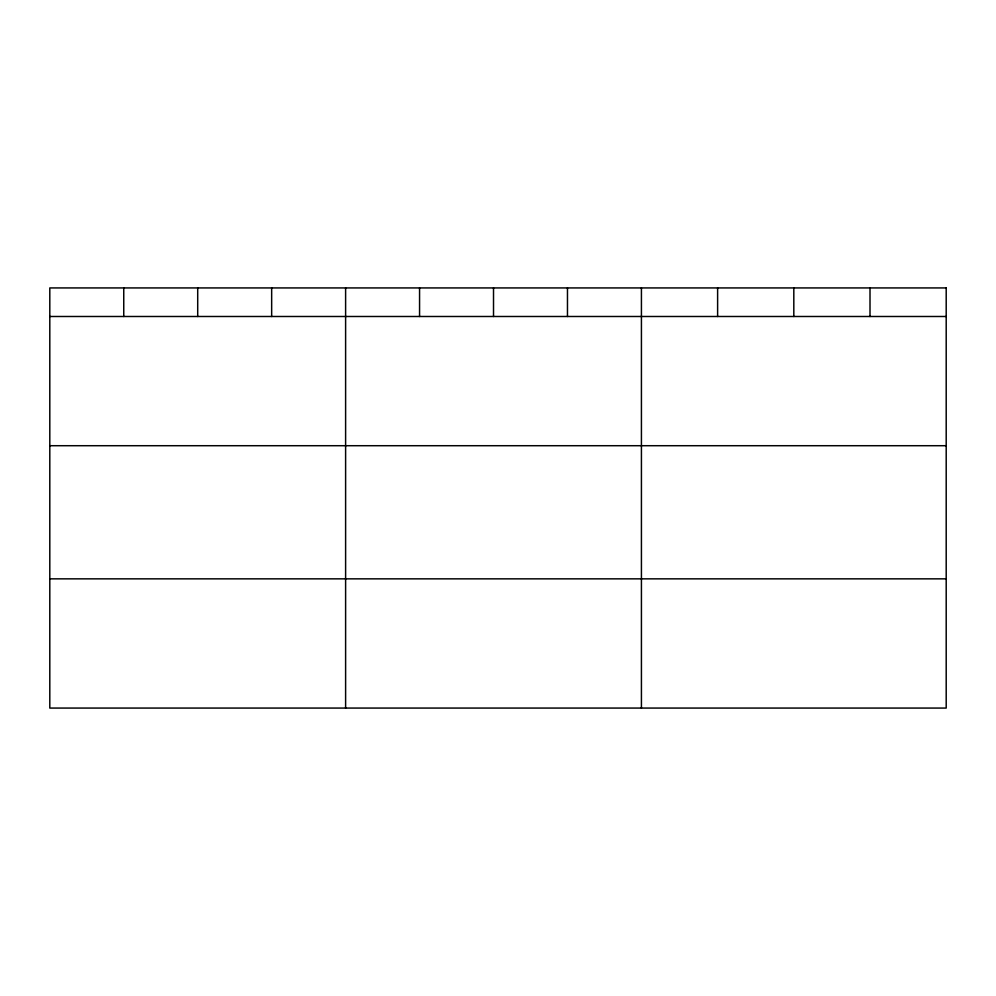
<?xml version="1.0" encoding="UTF-8"?>
<svg xmlns="http://www.w3.org/2000/svg" width="996" height="996" viewBox="0 0 996 996"><rect width="100%" height="100%" fill="white"/><g stroke="black" fill="none" stroke-linecap="round" stroke-linejoin="round"><path stroke-width="1.49" d="M49.8 316.491L946.2 316.491M49.8 445.71L946.2 445.71M49.8 578.85L946.2 578.85M870.006 287.931L870.006 316.491M793.812 287.931L793.812 316.491M717.618 287.931L717.618 316.491M641.424 287.931L641.424 708.069M567.471 287.931L567.471 316.491M493.518 287.931L493.518 316.491M419.565 287.931L419.565 316.491M345.612 287.931L345.612 708.069M271.659 287.931L271.659 316.491M197.706 287.931L197.706 316.491M123.753 287.931L123.753 316.491M946.2 287.931L49.8 287.931L49.8 708.069L946.2 708.069L946.2 287.931"/></g></svg>
